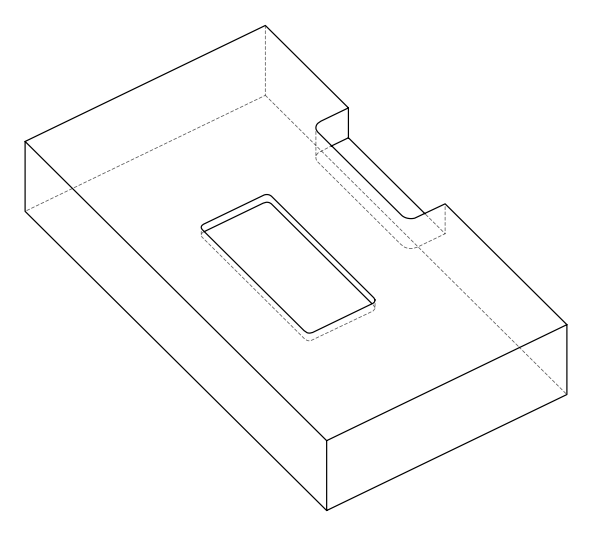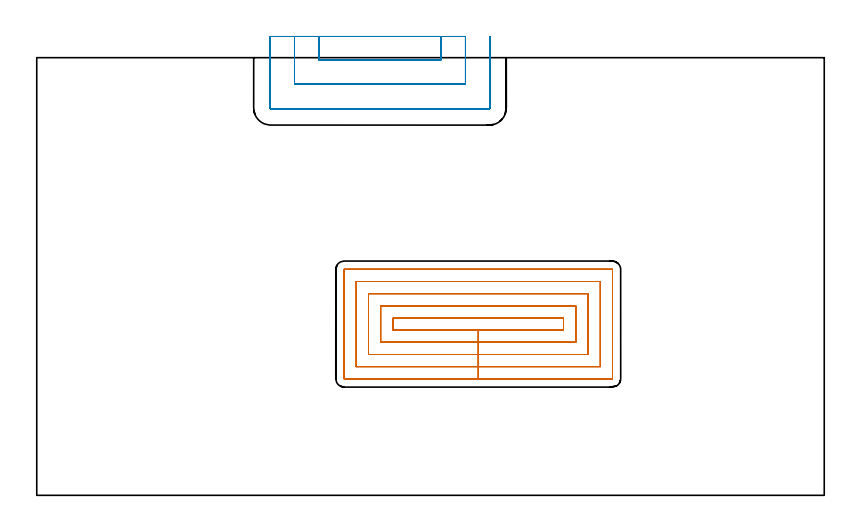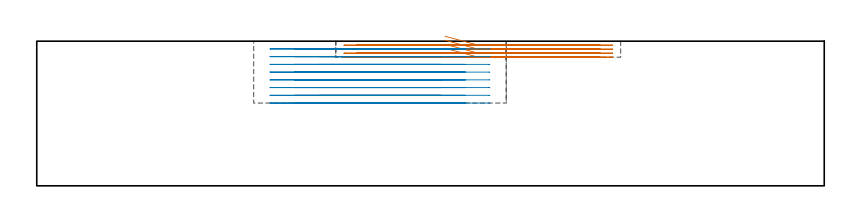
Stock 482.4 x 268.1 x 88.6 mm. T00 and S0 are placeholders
(PLAN: 2 operations, 1 tool changes, 29.2 min)
(1 MILL_RECTANGULAR_POCKET | POCKET_RECTANGULAR_STRAIGHT | UGT0201_101 | Follow Part, ap 2.5, ae 75% | 14.33 min | 131822 mm3)
(2 MILL_SLOT | SLOT_PARTIAL_RECTANGULAR | UGT0201_094 | Follow Part, ap 5, ae 75% | 14.9 min | 240369 mm3)
(TOOL UGT0201_101 | End Mill 10 mm | D10 FL12 Z2)
(TOOL UGT0201_094 | End mill 20 mm | D20 FL38 Z4)
(OP 1 MILL_RECTANGULAR_POCKET)
G17 G21 G94 G90
T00 M6
G54
G17 G0 G90 X250.11 Y101.3 S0 M3
G43 Z98.6 H0
Z91.6
G94 G1 X270.45 Z86.15 F250.
X322.7 F500.
Y108.5
X218.2
Y101.3
X270.45
Y93.8
X330.2
Y116.
X210.7
Y93.8
X270.45
Y86.3
X337.7
Y123.5
X203.2
Y86.3
X270.45
Y78.8
X345.2
Y131.
X195.7
Y78.8
X270.45
Y71.3
X352.5
G3 X352.7 Y71.5 R0.2
G1 Y138.3
G3 X352.5 Y138.5 R0.2
G1 X188.4
G3 X188.2 Y138.3 R0.2
G1 Y71.5
G3 X188.4 Y71.3 R0.2
G1 X270.45
X271.45
G0 X250.11 Y101.3 Z89.15
G1 X270.45 Z83.7 F250.
X322.7 F500.
Y108.5
X218.2
Y101.3
X270.45
Y93.8
X330.2
Y116.
X210.7
Y93.8
X270.45
Y86.3
X337.7
Y123.5
X203.2
Y86.3
X270.45
Y78.8
X345.2
Y131.
X195.7
Y78.8
X270.45
Y71.3
X352.5
G3 X352.7 Y71.5 R0.2
G1 Y138.3
G3 X352.5 Y138.5 R0.2
G1 X188.4
G3 X188.2 Y138.3 R0.2
G1 Y71.5
G3 X188.4 Y71.3 R0.2
G1 X270.45
X271.45
G0 X250.11 Y101.3 Z86.7
G1 X270.45 Z81.25 F250.
X322.7 F500.
Y108.5
X218.2
Y101.3
X270.45
Y93.8
X330.2
Y116.
X210.7
Y93.8
X270.45
Y86.3
X337.7
Y123.5
X203.2
Y86.3
X270.45
Y78.8
X345.2
Y131.
X195.7
Y78.8
X270.45
Y71.3
X352.5
G3 X352.7 Y71.5 R0.2
G1 Y138.3
G3 X352.5 Y138.5 R0.2
G1 X188.4
G3 X188.2 Y138.3 R0.2
G1 Y71.5
G3 X188.4 Y71.3 R0.2
G1 X270.45
X271.45
G0 X250.11 Y101.3 Z84.25
G1 X270.45 Z78.8 F250.
X322.7 F500.
Y108.5
X218.2
Y101.3
X270.45
Y93.8
X330.2
Y116.
X210.7
Y93.8
X270.45
Y86.3
X337.7
Y123.5
X203.2
Y86.3
X270.45
Y78.8
X345.2
Y131.
X195.7
Y78.8
X270.45
Y71.3
X352.5
G3 X352.7 Y71.5 R0.2
G1 Y138.3
G3 X352.5 Y138.5 R0.2
G1 X188.4
G3 X188.2 Y138.3 R0.2
G1 Y71.5
G3 X188.4 Y71.3 R0.2
G1 X270.45
X271.45
G0 Z98.6
M5
M2
(OP 2 MILL_SLOT)
G17 G21 G94 G90
T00 M6
G54
G17 G0 G90 X172.9 Y281.1 S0 M3
G43 Z98.6 H0
Z83.862
G94 G1 Y278.1 F250.
Y266.8 F500.
X247.6
Y278.1
Y281.1 F250.
X157.9
Y278.1
Y251.8 F500.
X262.6
Y278.1
Y281.1 F250.
X142.9
Y278.1
Y237.3 F500.
G3 X143.4 Y236.8 R0.5
G1 X277.1
G3 X277.6 Y237.3 R0.5
G1 Y278.1
Y281.1 F250.
G0 X172.9 Z79.125
G1 Y278.1
Y266.8 F500.
X247.6
Y278.1
Y281.1 F250.
X157.9
Y278.1
Y251.8 F500.
X262.6
Y278.1
Y281.1 F250.
X142.9
Y278.1
Y237.3 F500.
G3 X143.4 Y236.8 R0.5
G1 X277.1
G3 X277.6 Y237.3 R0.5
G1 Y278.1
Y281.1 F250.
G0 X172.9 Z74.387
G1 Y278.1
Y266.8 F500.
X247.6
Y278.1
Y281.1 F250.
X157.9
Y278.1
Y251.8 F500.
X262.6
Y278.1
Y281.1 F250.
X142.9
Y278.1
Y237.3 F500.
G3 X143.4 Y236.8 R0.5
G1 X277.1
G3 X277.6 Y237.3 R0.5
G1 Y278.1
Y281.1 F250.
G0 X172.9 Z69.65
G1 Y278.1
Y266.8 F500.
X247.6
Y278.1
Y281.1 F250.
X157.9
Y278.1
Y251.8 F500.
X262.6
Y278.1
Y281.1 F250.
X142.9
Y278.1
Y237.3 F500.
G3 X143.4 Y236.8 R0.5
G1 X277.1
G3 X277.6 Y237.3 R0.5
G1 Y278.1
Y281.1 F250.
G0 X172.9 Z64.912
G1 Y278.1
Y266.8 F500.
X247.6
Y278.1
Y281.1 F250.
X157.9
Y278.1
Y251.8 F500.
X262.6
Y278.1
Y281.1 F250.
X142.9
Y278.1
Y237.3 F500.
G3 X143.4 Y236.8 R0.5
G1 X277.1
G3 X277.6 Y237.3 R0.5
G1 Y278.1
Y281.1 F250.
G0 X172.9 Z60.175
G1 Y278.1
Y266.8 F500.
X247.6
Y278.1
Y281.1 F250.
X157.9
Y278.1
Y251.8 F500.
X262.6
Y278.1
Y281.1 F250.
X142.9
Y278.1
Y237.3 F500.
G3 X143.4 Y236.8 R0.5
G1 X277.1
G3 X277.6 Y237.3 R0.5
G1 Y278.1
Y281.1 F250.
G0 X172.9 Z55.437
G1 Y278.1
Y266.8 F500.
X247.6
Y278.1
Y281.1 F250.
X157.9
Y278.1
Y251.8 F500.
X262.6
Y278.1
Y281.1 F250.
X142.9
Y278.1
Y237.3 F500.
G3 X143.4 Y236.8 R0.5
G1 X277.1
G3 X277.6 Y237.3 R0.5
G1 Y278.1
Y281.1 F250.
G0 X172.9 Z50.7
G1 Y278.1
Y266.8 F500.
X247.6
Y278.1
Y281.1 F250.
X157.9
Y278.1
Y251.8 F500.
X262.6
Y278.1
Y281.1 F250.
X142.9
Y278.1
Y237.3 F500.
G3 X143.4 Y236.8 R0.5
G1 X277.1
G3 X277.6 Y237.3 R0.5
G1 Y278.1
Y281.1 F250.
G0 Z98.6
M5
M2
